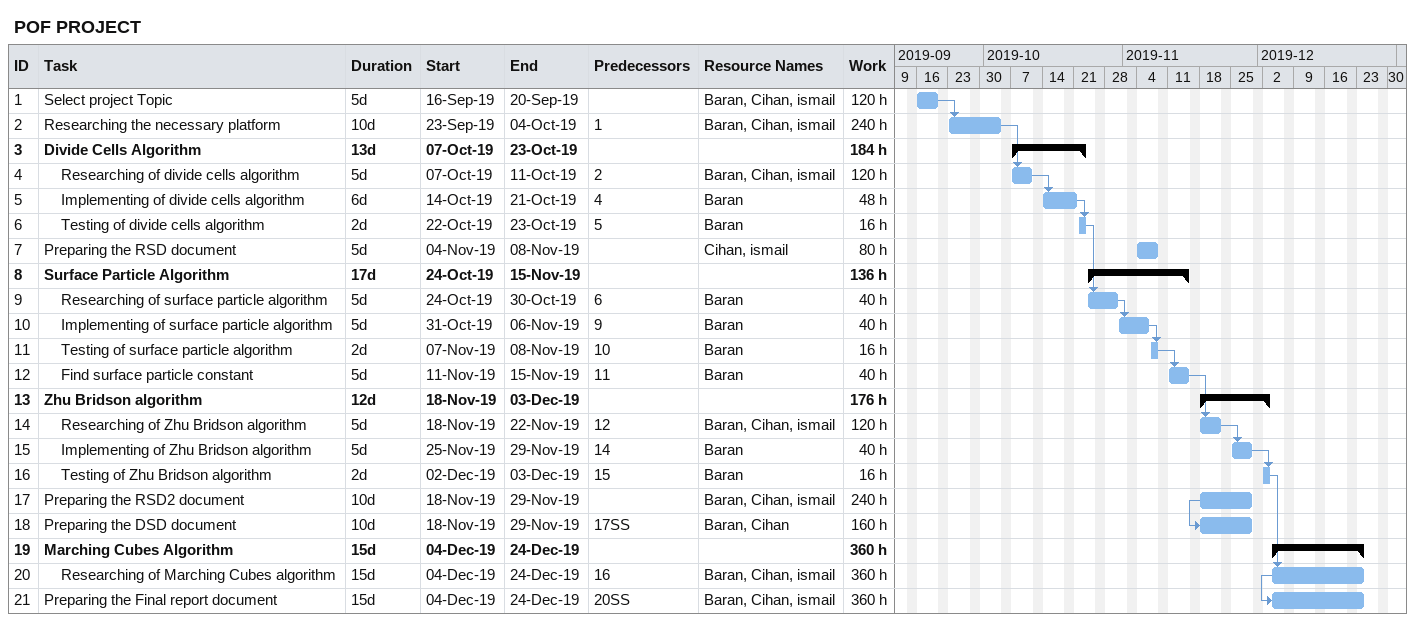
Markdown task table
POF PROJECT

| ID | Level | Task | Duration | Start | Finish | Predecessors | Resources | Work (h) |
|---|---|---|---|---|---|---|---|---|
| 1 | 1 | Select project Topic | 5d | 2019-09-16 | 2019-09-20 |  | Baran, Cihan, ismail | 120 |
| 2 | 1 | Researching the necessary platform | 10d | 2019-09-23 | 2019-10-04 | 1 | Baran, Cihan, ismail | 240 |
| 3 | 1 | **Divide Cells Algorithm** | 13d | 2019-10-07 | 2019-10-23 |  |  | 184 |
| 4 | 2 | Researching of divide cells algorithm | 5d | 2019-10-07 | 2019-10-11 | 2 | Baran, Cihan, ismail | 120 |
| 5 | 2 | Implementing of divide cells algorithm | 6d | 2019-10-14 | 2019-10-21 | 4 | Baran | 48 |
| 6 | 2 | Testing of divide cells algorithm | 2d | 2019-10-22 | 2019-10-23 | 5 | Baran | 16 |
| 7 | 1 | Preparing the RSD document | 5d | 2019-11-04 | 2019-11-08 |  | Cihan, ismail | 80 |
| 8 | 1 | **Surface Particle Algorithm** | 17d | 2019-10-24 | 2019-11-15 |  |  | 136 |
| 9 | 2 | Researching of surface particle algorithm | 5d | 2019-10-24 | 2019-10-30 | 6 | Baran | 40 |
| 10 | 2 | Implementing of surface particle algorithm | 5d | 2019-10-31 | 2019-11-06 | 9 | Baran | 40 |
| 11 | 2 | Testing of surface particle algorithm | 2d | 2019-11-07 | 2019-11-08 | 10 | Baran | 16 |
| 12 | 2 | Find surface particle constant | 5d | 2019-11-11 | 2019-11-15 | 11 | Baran | 40 |
| 13 | 1 | **Zhu Bridson algorithm** | 12d | 2019-11-18 | 2019-12-03 |  |  | 176 |
| 14 | 2 | Researching of Zhu Bridson algorithm | 5d | 2019-11-18 | 2019-11-22 | 12 | Baran, Cihan, ismail | 120 |
| 15 | 2 | Implementing of Zhu Bridson algorithm | 5d | 2019-11-25 | 2019-11-29 | 14 | Baran | 40 |
| 16 | 2 | Testing of Zhu Bridson algorithm | 2d | 2019-12-02 | 2019-12-03 | 15 | Baran | 16 |
| 17 | 1 | Preparing the RSD2 document | 10d | 2019-11-18 | 2019-11-29 |  | Baran, Cihan, ismail | 240 |
| 18 | 1 | Preparing the DSD document | 10d | 2019-11-18 | 2019-11-29 | 17SS | Baran, Cihan | 160 |
| 19 | 1 | **Marching Cubes Algorithm** | 15d | 2019-12-04 | 2019-12-24 |  |  | 360 |
| 20 | 2 | Researching of Marching Cubes algorithm | 15d | 2019-12-04 | 2019-12-24 | 16 | Baran, Cihan, ismail | 360 |
| 21 | 1 | Preparing the Final report document | 15d | 2019-12-04 | 2019-12-24 | 20SS | Baran, Cihan, ismail | 360 |
